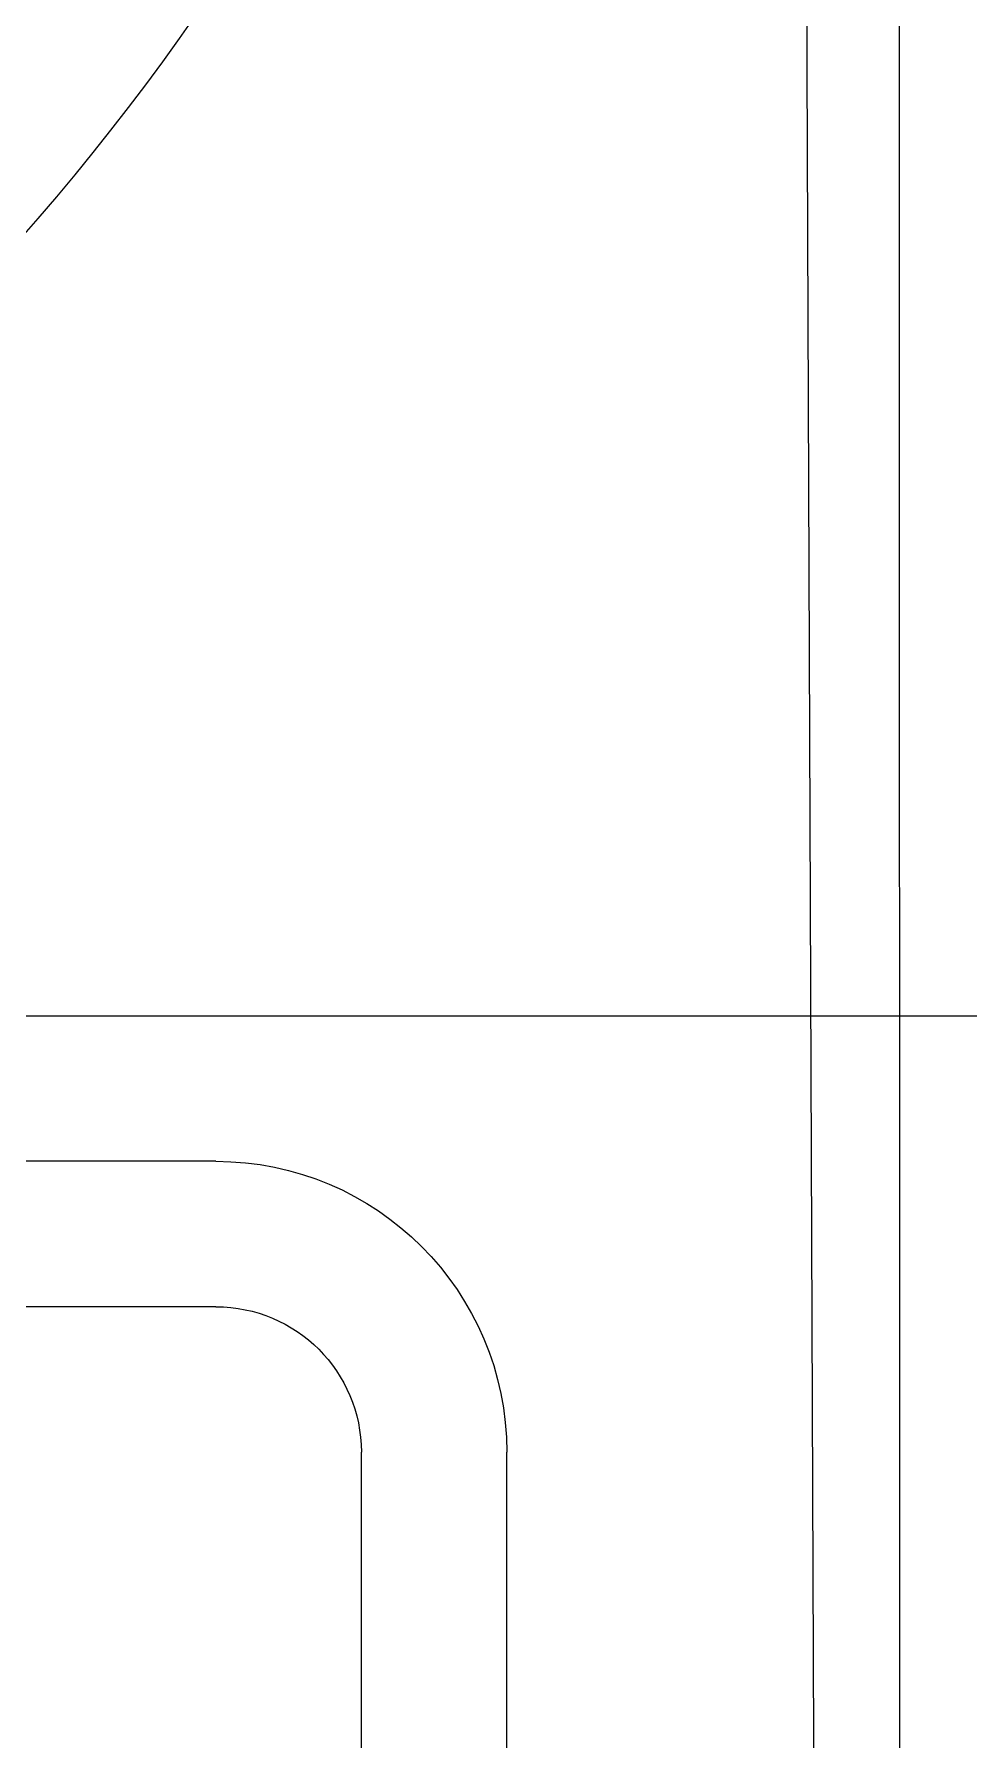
# Model space of a CAD drawing. Header units: inches. Extents: x 0 to 46333, y 12439 to 30520.
# Drawn here: x 16561 to 16914, y 16207 to 16852 of the extents above; entities that cross this region are included whole.
import ezdxf

# ---------------------------------------------------------------- set-up
doc = ezdxf.new("R2010")
doc.units = ezdxf.units.IN
doc.header["$MEASUREMENT"] = 0
doc.layers.add('DLX_FL1_CONT', color=7, linetype='Continuous', true_color=0x969696)
for name, color, linetype, lineweight in [('DOOR', 2, 'Continuous', 0), ('WALL', 7, 'Continuous', 0), ('WC', 2, 'Continuous', 0), ('WIRING', 3, 'Continuous', 0)]:
    doc.layers.add(name, color=color, linetype=linetype, lineweight=lineweight)
doc.layers.add('v.p', color=7, linetype='Continuous')

# ---------------------------------------------------------------- blocks, each defined once
blk = doc.blocks.new('first floor civil')
at = {"layer": 'DOOR', "color": 9}
blk.add_arc((598596.83, 123266.2), 900, 270, 0, dxfattribs=at)
at = {"layer": 'WALL', "color": 9}
blk.add_line((599602.94, 123266.8), (599603.26, 121517.05), dxfattribs=at)
at = {"layer": 'WC', "color": 9}
for p, q in [((599344.58, 122320.58), (599069.61, 122320.58)), ((599344.58, 122265.58), (599069.61, 122265.58)), ((599399.58, 121880.58), (599399.58, 122210.58)), ((599454.58, 121880.58), (599454.58, 122210.58))]:
    blk.add_line(p, q, dxfattribs=at)
at = {"layer": 'WC', "color": 9, "extrusion": (0, 0, -1)}
for radius in [110, 55]:
    blk.add_arc((-599344.58, 122210.58), radius, 90, 180, dxfattribs=at)

msp = doc.modelspace()

# ---------------------------------------------------------------- linework, layer by layer
at = {"layer": 'DLX_FL1_CONT'}
msp.add_polyline3d([(16857.89, 15637.19, 0), (16851.76, 17155.8, 0)], dxfattribs=at)
at = {"layer": 'WIRING'}
msp.add_line((17498.19, 16480.32), (16336.91, 16480.32), dxfattribs=at)

# ---------------------------------------------------------------- block references
at = {"layer": 'v.p', "color": 1, "linetype": 'Continuous'}
msp.add_blockref('first floor civil', (-582715.15, -105895.12), dxfattribs=at)

doc.saveas('drawing.dxf')
